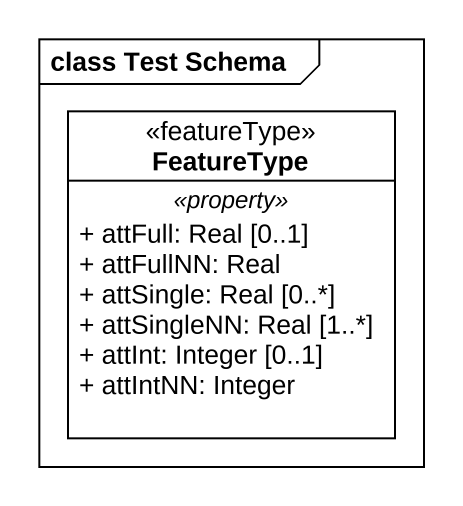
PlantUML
@startuml
mainframe class Test Schema
hide circle
hide empty members
skinparam classAttributeIconSize 0
class FeatureType <<featureType>> {
  .. <<property>> ..
  + attFull: Real [0..1]
  + attFullNN: Real
  + attSingle: Real [0..*]
  + attSingleNN: Real [1..*]
  + attInt: Integer [0..1]
  + attIntNN: Integer
}
@enduml
